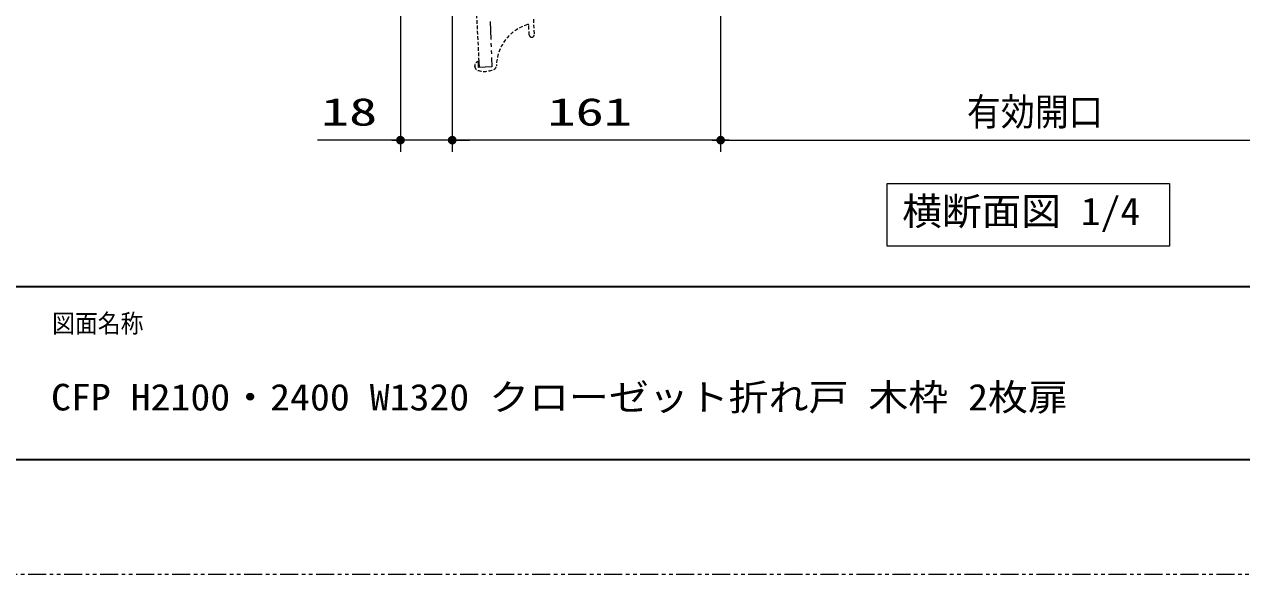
# Model space of a CAD drawing. Units: millimetres, scale not verified. Extents: x -1306 to 1306, y -607 to 607.
# Drawn here: x -883 to -460.5, y -594 to -403 of the extents above; entities that cross this region are included whole.
import ezdxf
from ezdxf.enums import TextEntityAlignment as Align

# ---------------------------------------------------------------- set-up
doc = ezdxf.new("R2010")
doc.units = ezdxf.units.MM
doc.header["$LTSCALE"] = 5
doc.header["$PDMODE"] = 32
doc.header["$PDSIZE"] = 2.5
doc.linetypes.add('USER1', pattern=[0.375, 0.25, -0.125])
doc.linetypes.add('USER2', pattern=[2.5, 1.25, -0.25, 0.25, -0.25, 0.25, -0.25])
for name, color, linetype, lineweight in [('0-3_線(黄)', 2, 'Continuous', 15), ('0-5_寸法線', 3, 'Continuous', 13), ('0-6_0', 3, 'Continuous', 25), ('0-7_DEFPOINTS', 7, 'Continuous', 5), ('0-8_点線(黄)', 2, 'USER1', 15), ('0-A_陰線', 1, 'USER2', 9), ('0-C_図面枠', 7, 'Continuous', 35)]:
    doc.layers.add(name, color=color, linetype=linetype, lineweight=lineweight)
doc.styles.add('ＭＳ ゴシック', font='')
doc.styles.get('ＭＳ ゴシック').set_extended_font_data('MS Gothic')

# ---------------------------------------------------------------- blocks, each defined once
blk = doc.blocks.new('_DOT')
at = {"layer": '0-6_0'}
blk.add_line((-2.5, 0), (-5, 0), dxfattribs=at)
for points in [[(0, 0), (-2.5, 0), (-2.48, 0.313)], [(0, 0), (-2.48, -0.313), (-2.5, 0)], [(0, 0), (-2.48, 0.313), (-2.421, 0.622)], [(0, 0), (-2.421, -0.622), (-2.48, -0.313)], [(0, 0), (-2.421, 0.622), (-2.324, 0.92)], [(0, 0), (-2.324, -0.92), (-2.421, -0.622)], [(0, 0), (-2.324, 0.92), (-2.191, 1.204)], [(0, 0), (-2.191, -1.204), (-2.324, -0.92)], [(0, 0), (-2.191, 1.204), (-2.023, 1.469)], [(0, 0), (-2.023, -1.469), (-2.191, -1.204)], [(0, 0), (-2.023, 1.469), (-1.822, 1.711)], [(0, 0), (-1.822, -1.711), (-2.023, -1.469)], [(0, 0), (-1.822, 1.711), (-1.594, 1.926)], [(0, 0), (-1.594, -1.926), (-1.822, -1.711)], [(0, 0), (-1.594, 1.926), (-1.34, 2.111)], [(0, 0), (-1.34, -2.111), (-1.594, -1.926)], [(0, 0), (-1.34, 2.111), (-1.064, 2.262)], [(0, 0), (-1.064, -2.262), (-1.34, -2.111)], [(0, 0), (-1.064, 2.262), (-0.773, 2.378)], [(0, 0), (-0.773, -2.378), (-1.064, -2.262)], [(0, 0), (-0.773, 2.378), (-0.468, 2.456)], [(0, 0), (-0.468, -2.456), (-0.773, -2.378)], [(0, 0), (-0.468, 2.456), (-0.157, 2.495)], [(0, 0), (-0.157, -2.495), (-0.468, -2.456)], [(0, 0), (-0.157, 2.495), (0.157, 2.495)], [(0, 0), (0.157, -2.495), (-0.157, -2.495)], [(0, 0), (0.157, 2.495), (0.468, 2.456)], [(0, 0), (0.468, 2.456), (0.773, 2.378)], [(0, 0), (0.773, 2.378), (1.064, 2.262)], [(0, 0), (1.064, 2.262), (1.34, 2.111)], [(0, 0), (1.34, 2.111), (1.594, 1.926)], [(0, 0), (1.594, 1.926), (1.822, 1.711)], [(0, 0), (1.822, 1.711), (2.023, 1.469)], [(0, 0), (2.023, 1.469), (2.191, 1.204)], [(0, 0), (2.191, 1.204), (2.324, 0.92)], [(0, 0), (2.324, 0.92), (2.421, 0.622)], [(0, 0), (2.421, 0.622), (2.48, 0.313)], [(0, 0), (2.48, 0.313), (2.5, 0)], [(0, 0), (0.468, -2.456), (0.157, -2.495)], [(0, 0), (0.773, -2.378), (0.468, -2.456)], [(0, 0), (1.064, -2.262), (0.773, -2.378)], [(0, 0), (1.34, -2.111), (1.064, -2.262)], [(0, 0), (1.594, -1.926), (1.34, -2.111)], [(0, 0), (1.822, -1.711), (1.594, -1.926)], [(0, 0), (2.023, -1.469), (1.822, -1.711)], [(0, 0), (2.191, -1.204), (2.023, -1.469)], [(0, 0), (2.324, -0.92), (2.191, -1.204)], [(0, 0), (2.421, -0.622), (2.324, -0.92)], [(0, 0), (2.48, -0.313), (2.421, -0.622)], [(0, 0), (2.5, 0), (2.48, -0.313)]]:
    blk.add_solid(points, dxfattribs=at)

msp = doc.modelspace()

# ---------------------------------------------------------------- linework, layer by layer
at = {"layer": '0-3_線(黄)'}
msp.add_lwpolyline([(-583.498, -458.182), (-485.467, -458.182), (-485.467, -480.017), (-583.498, -480.017)], close=True, dxfattribs=at)
at = {"layer": '0-5_寸法線'}
for p, q in [((-752.482, -320.682), (-752.482, -447.182)), ((-734.482, -321.182), (-734.482, -447.182)), ((-734.482, -321.182), (-734.482, -447.182)), ((-641.318, -321.182), (-641.318, -447.182)), ((-641.318, -321.182), (-641.318, -447.182)), ((-755.482, -443.182), (-781.244, -443.182)), ((-734.482, -443.182), (-752.482, -443.182)), ((-731.482, -443.182), (-728.482, -443.182)), ((-644.318, -443.182), (-731.482, -443.182)), ((-638.318, -443.182), (-428.647, -443.182))]:
    msp.add_line(p, q, dxfattribs=at)
at = {"layer": '0-7_DEFPOINTS'}
for p in [(-752.482, -443.182), (-734.482, -443.182)]:
    msp.add_point(p, dxfattribs=at)
at = {"layer": '0-8_点線(黄)'}
for p, q in [((-725.14, -415.865), (-734.389, -234.664)), ((-706.334, -401.224), (-706.054, -406.566)), ((-707.752, -406.655), (-707.926, -403.32)), ((-706.858, -407.46), (-706.808, -407.46)), ((-726.652, -417.641), (-726.665, -417.389)), ((-726.66, -417.497), (-726.655, -417.595))]:
    msp.add_line(p, q, dxfattribs=at)
for centre, radius, start, end in [((-703.933, -417.633), 15.227, 106.73634, 179.2081), ((-708.226, -403.336), 0.3, 3, 107.89734), ((-706.903, -406.611), 0.85, 183, 273), ((-706.903, -406.611), 0.85, 273, 3), ((-725.166, -417.365), 1.5, 89.03334, 180.93509), ((-725.157, -417.516), 1.5, 184.76981, 252.77688), ((-720.652, -417.276), 1.5, 292.8312, 354.41517), ((-723.229, -411.309), 8, 252.74775, 293.25776)]:
    msp.add_arc(centre, radius, start, end, dxfattribs=at)
at = {"layer": '0-A_陰線'}
for p, q in [((-725.335, -417.928), (-725.43, -416.131)), ((-725.036, -417.913), (-725.14, -415.865))]:
    msp.add_line(p, q, dxfattribs=at)
at = {"layer": '0-A_陰線', "color": 4}
msp.add_line((387.036, -594), (-1292.964, -594), dxfattribs=at)
at = {"layer": '0-A_陰線'}
msp.add_lwpolyline([(-721.313, -402.009), (-720.742, -417.688), (-725.336, -417.913)], dxfattribs=at)
msp.add_arc((-725.629, -416.141), 0.2, 3, 93, dxfattribs=at)
at = {"layer": '0-C_図面枠'}
msp.add_line((-1252.964, -494), (347.036, -494), dxfattribs=at)
msp.add_lwpolyline([(-1252.964, -554), (347.036, -554), (347.036, 554), (-1252.964, 554)], close=True, dxfattribs=at)

# ---------------------------------------------------------------- block references
at = {"layer": '0-5_寸法線', "xscale": 0.6, "yscale": 0.6}
for p in [(-752.482, -443.182), (-641.318, -443.182)]:
    msp.add_blockref('_DOT', p, dxfattribs=at)
at = {"layer": '0-5_寸法線', "xscale": 0.6, "yscale": 0.6, "rotation": 180}
for p in [(-734.482, -443.182), (-734.482, -443.182), (-641.318, -443.182)]:
    msp.add_blockref('_DOT', p, dxfattribs=at)

# ---------------------------------------------------------------- texts
at = {"layer": '0-3_線(黄)', "style": 'ＭＳ ゴシック', "width": 1.05}
msp.add_text('横断面図 1/4', height=9.621, dxfattribs=at).set_placement((-578.305, -475.56), align=Align.BOTTOM_LEFT)
at = {"layer": '0-5_寸法線', "style": 'ＭＳ ゴシック'}
for s, width, p in [('18', 1.5, (-780.101, -441.032)), ('161', 1.5, (-701.472, -441.032)), ('有効開口', 0.9, (-555.846, -441.032))]:
    msp.add_text(s, height=9.604, dxfattribs=dict(at, width=width)).set_placement(p, align=Align.BOTTOM_LEFT)
at = {"layer": '0-C_図面枠', "style": 'ＭＳ ゴシック'}
for s, height, width, p in [('図面名称', 6.452, 0.9, (-873.367, -511.963)), ('CFP H2100・2400 W1320 クローゼット折れ戸 木枠 2枚扉', 9.236, 1.1, (-873.76, -539.776))]:
    msp.add_text(s, height=height, dxfattribs=dict(at, width=width)).set_placement(p, align=Align.BOTTOM_LEFT)

doc.saveas('drawing.dxf')
